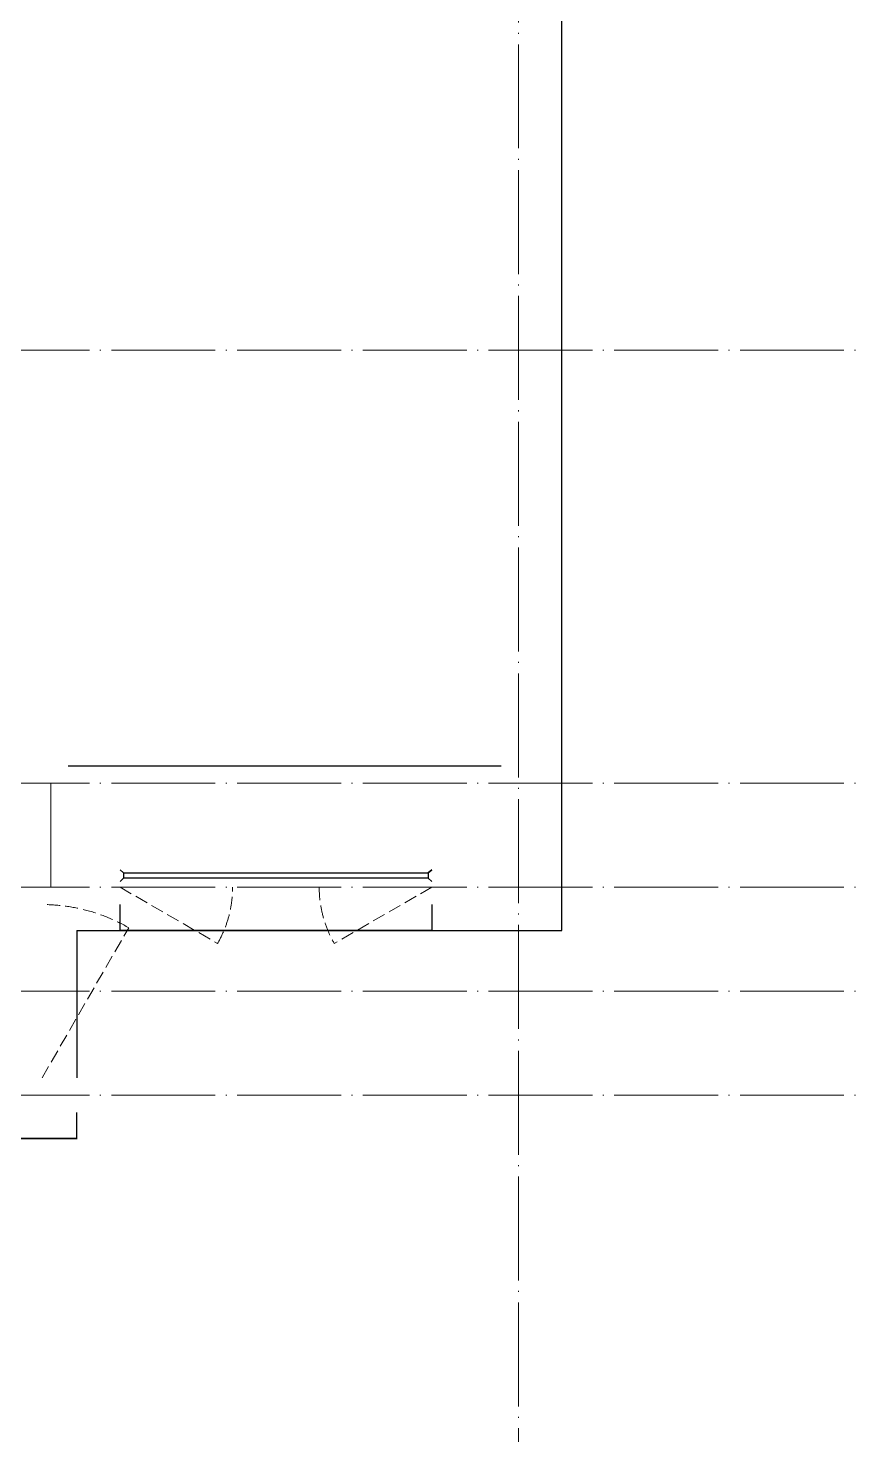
# Model space of a CAD drawing. Extents: x 27938 to 725830, y -209821 to 1628073.
# Drawn here: x 324087 to 328917, y 362324 to 370481 of the extents above; entities that cross this region are included whole.
import ezdxf

# ---------------------------------------------------------------- set-up
doc = ezdxf.new("R2010")
doc.units = 0
doc.header["$LTSCALE"] = 1000
doc.header["$MEASUREMENT"] = 0
doc.linetypes.add('DASH', pattern=[0.35, 0.25, -0.1])
doc.linetypes.add('DOTE', pattern=[2.42, 2, -0.2, 0.02, -0.2])
for name, color, linetype in [('3-栏杆1', 135, 'Continuous'), ('3.5方案汇报，与郭总、侯月琴确定户型_t8$0$2020.03.04 -1安徽标准化洋房户型(UA）_t8_t8$0$看线', 154, 'Continuous'), ('看线', 251, 'Continuous')]:
    doc.layers.add(name, color=color, linetype=linetype)
doc.layers.add('DOTE', color=19, linetype='DOTE', lineweight=9)
doc.layers.add('WINDOW', color=144, linetype='Continuous', lineweight=15)

# ---------------------------------------------------------------- blocks, each defined once
blk = doc.blocks.new('FGDGDRGSDGDG')
at = {"layer": 'DOTE', "linetype": 'DOTE', "ltscale": 0.3}
for p, q in [((544982.5, 529998.5), (544982.5, 513948.5)), ((488182.5, 520248.5), (546982.5, 520248.5)), ((488182.5, 517748.5), (546982.5, 517748.5)), ((542282.5, 517748.5), (542282.5, 517148.5)), ((488182.5, 517148.5), (546982.5, 517148.5)), ((488182.5, 516548.5), (546982.5, 516548.5)), ((488182.5, 515948.5), (546982.5, 515948.5))]:
    blk.add_line(p, q, dxfattribs=at)

msp = doc.modelspace()

# ---------------------------------------------------------------- linework, layer by layer
at = {"color": 30, "const_width": 8}
msp.add_lwpolyline([(324366.6, 364223.7), (324366.6, 364073.7), (323216.6, 364073.7), (323216.6, 364223.7)], dxfattribs=at)
at = {"layer": '3-栏杆1', "color": 5}
for p, q in [((324636.8, 365605.9), (324616.6, 365623.7)), ((324616.6, 365623.7), (324636.8, 365605.9)), ((324636.8, 365605.9), (326396.3, 365605.9)), ((324636.8, 365605.9), (324636.8, 365576.7)), ((326396.3, 365605.9), (326416.6, 365623.7)), ((326416.6, 365623.7), (326396.3, 365605.9)), ((326396.3, 365605.9), (326396.3, 365576.7)), ((324636.8, 365576.7), (324616.6, 365556.8)), ((324616.6, 365556.8), (324636.8, 365576.7)), ((326396.3, 365576.6), (324636.8, 365576.6)), ((326416.6, 365556.8), (326396.3, 365576.7))]:
    msp.add_line(p, q, dxfattribs=at)
at = {"layer": '3.5方案汇报，与郭总、侯月琴确定户型_t8$0$2020.03.04 -1安徽标准化洋房户型(UA）_t8_t8$0$看线', "ltscale": 10}
msp.add_line((324316.6, 366223.7), (326816.6, 366223.7), dxfattribs=at)
at = {"layer": 'WINDOW', "color": 250, "linetype": 'DASH', "ltscale": 0.3}
for points in [[(324616.6, 365523.7), (325179.7, 365199.1, 0.131485), (325266.6, 365523.7)], [(326416.6, 365523.7), (325853.4, 365199.1, -0.131485), (325766.6, 365523.7)], [(324166.6, 364423.7), (324666.6, 365289.8, 0.131652), (324166.6, 365423.7)]]:
    msp.add_lwpolyline(points, format="xyb", dxfattribs=at)
at = {"layer": '看线', "color": 201}
msp.add_lwpolyline([(324366.6, 365273.7), (327166.6, 365273.7), (327166.6, 373773.7), (325366.6, 373773.7), (325366.6, 374773.7), (322666.7, 374774.9), (322666.7, 374623.7)], dxfattribs=at)
at = {"layer": '看线', "color": 202, "ltscale": 0.5}
for points in [[(326416.6, 365423.7), (326416.6, 365273.7), (324616.6, 365273.7), (324616.6, 365423.7)], [(324366.6, 365273.7), (324366.6, 364423.7)]]:
    msp.add_lwpolyline(points, dxfattribs=at)

# ---------------------------------------------------------------- block references
msp.add_blockref('FGDGDRGSDGDG', (-218065.9, -151624.7))

doc.saveas('drawing.dxf')
